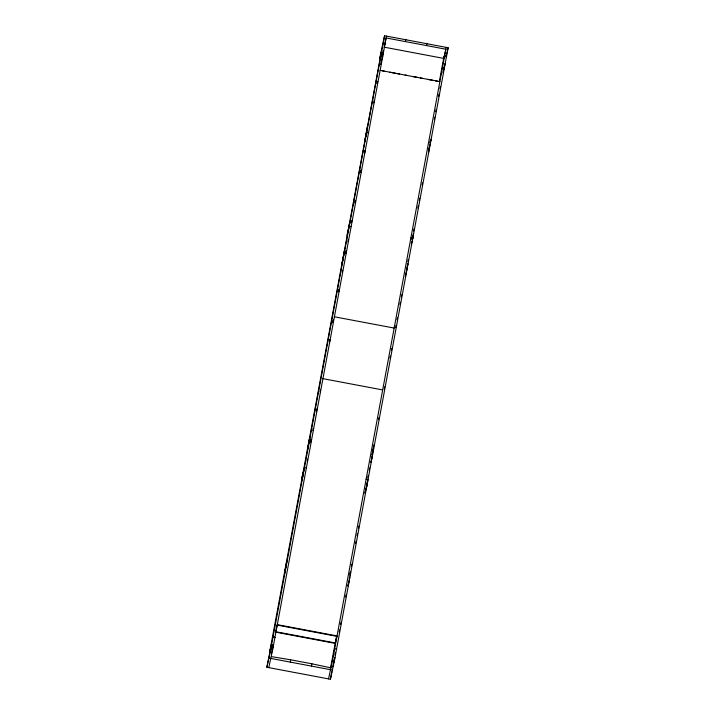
<?xml version="1.0" encoding="UTF-8"?>
<svg xmlns="http://www.w3.org/2000/svg" width="715" height="715" viewBox="0 0 715 715"><rect width="100%" height="100%" fill="white"/><g stroke="black" fill="none" stroke-linecap="round" stroke-linejoin="round"><path stroke-width="1.07" d="M344.407 251.278L341.842 264.747L344.407 251.278L346.31 251.635L346.194 252.377L344.29 252.02M346.31 251.635L345.926 253.199M373.543 448.564L372.935 452.202M371.094 461.291L370.942 462.328L371.353 460.469M405.539 275.695L405.387 276.732L405.584 275.919M348.357 583.887L348.008 586.059L349.018 581.179M407.836 264.005L405.798 274.873M309.381 440.208L309.988 436.579L307.387 450.334L309.381 440.208L311.284 440.565M350.001 575.933L350.609 572.304L350.198 574.154M405.736 274.56L405.995 273.094M428.705 150.829L428.964 149.372M302.204 476.717L302.677 474.912L301.471 481.338L303.616 471.06M365.731 490.168L366.062 488.184M367.546 481.356L366.455 487.299L368.019 479.559L366.08 479.193M412.278 239.793L413.529 233.662L412.323 240.088L412.769 238.283L410.857 237.925M366.482 132.57C370.254 111.147 361.102 160.509 366.482 132.57L368.386 132.927M348.616 582.43L348.929 580.741M371.55 458.69L371.863 457.01M271.414 644.644L269.841 651.097L381.426 51.766L379.853 58.219L380.657 53.893L384.581 35.75L448.135 47.735L334.343 661.107L330.419 679.25L266.865 667.265L271.414 644.644L273.327 645.001L272.808 647.781M266.865 667.265L270.797 649.122L384.581 35.75M310.623 441.977L311.034 439.788M316.325 411.268L316.727 409.078M332.806 322.438L333.217 320.249M338.508 291.738L338.919 289.539M354.98 202.971L355.391 200.79M360.673 172.333L361.075 170.143M377.118 83.7L377.529 81.51M380.666 64.457L381.068 62.294M382.865 52.749L383.267 50.613M307.173 461.264L307.584 459.075M310.784 441.986L311.195 439.796M312.866 430.591L313.268 428.401M316.486 411.259L316.897 409.06M320.088 391.829L320.49 389.639M329.365 341.842L329.767 339.67M332.993 322.349L333.396 320.15M338.687 291.631L339.098 289.423M342.235 272.352L342.646 270.163M345.801 253.298L346.23 251.001M347.928 241.688L348.339 239.489M351.53 222.463L351.941 220.274M355.149 202.917L355.552 200.727M360.843 172.252L361.245 170.063M364.391 152.974L364.802 150.785M373.731 102.826L374.142 100.627M377.306 83.539L377.717 81.349M329.588 341.788L329.999 339.589M364.632 152.992L365.043 150.802M382.811 54.912L383.329 52.132L382.284 56.431M386.484 36.108L272.701 649.479L268.777 667.622M269.099 658.113L290.272 662.108L290.728 659.811L311.901 663.806L311.445 666.103L332.654 670.098M384.411 45.081L386.145 37.966L405.441 41.604L405.888 39.316M383.91 47.119L443.649 58.389L445.883 49.237L426.614 45.599L427.061 43.311M330.401 668.597L336.273 637.655M439.502 80.741L443.997 56.53M446.223 47.378L332.439 660.749L328.516 678.893M366.366 485.414L366.768 483.215M367.787 477.736L368.198 475.547M369.217 470.059L369.619 467.869M372.068 454.704L372.47 452.515M372.881 450.316L373.9 444.837M378.575 419.616L378.986 417.417M384.277 388.906L384.688 386.708M389.979 358.197L390.381 356.007M391.4 350.52L391.811 348.33M395.672 327.488L396.083 325.298M397.102 319.811L397.504 317.621M399.953 304.456L400.355 302.266M401.374 296.779L401.785 294.589M407.89 261.69L408.292 259.491M412.162 238.676L412.564 236.486M413.583 231.017L413.985 228.827M417.846 208.038L418.257 205.849M419.267 200.379L419.678 198.189M422.109 185.06L422.52 182.87M428.607 150.043L429.018 147.853M430.037 142.383L430.439 140.194M434.3 119.405L434.702 117.215M435.721 111.746L436.123 109.556M438.563 96.427L438.965 94.237M439.984 88.767L440.395 86.578M330.419 679.25L331.814 671.76M334.915 655.038L335.317 652.849M339.178 632.06L339.589 629.87M340.599 624.401L341.01 622.211M345.676 597.043L346.087 594.853M349.939 574.065L350.35 571.875M351.369 566.405L351.771 564.215M355.632 543.418L356.034 541.237M357.053 535.758L357.455 533.569M358.474 528.099L358.876 525.909M334.28 660.338L334.799 657.559M306.369 467.932L304.438 467.565L302.409 477.486L303.58 471.051M411.786 241.795L411.384 243.94L411.911 241.768M412.189 239.659L412.591 237.514M365.392 491.178L365.016 493.332L365.544 491.16M365.955 489.48L366.929 484.118M372.622 453.882L371.63 459.075M349.358 579.4L349.689 577.613M406.638 269.627L406.978 267.857M372.193 455.223L372.533 453.453M349.26 578.953L349.599 577.184M310.891 441.816L311.204 440.181L309.3 439.823M430.26 142.491L430.957 139.246L428.553 152.188M407.3 266.221L407.791 263.781M372.855 451.808L373.489 448.743M381.327 61.222L382.641 55.842M380.139 70.365L439.877 81.635M346.981 235.441L349.984 221.668L348.777 228.094L349.215 226.289L351.119 226.655M334.397 316.79L394.135 328.06M322.912 378.655L382.65 389.925M405.441 41.604L426.614 45.599M301.435 481.338L301.962 479.166M302.374 477.486L302.901 475.314M272.799 647.155L273.327 645.001M271.325 654.091L272.638 648.711M290.728 659.811L271.351 656.611M290.272 662.108L311.445 666.103M445.901 56.887L446.044 56.315M446.455 54.599L447.018 52.311M447.295 51.167L448.135 47.735M444.453 65.905L444.98 63.76L442.978 72.85M311.901 663.806L331.09 667.881M334.629 648.809L336.533 649.166M333.655 662.01L334.709 657.702M332.707 666.791L334.021 661.42M380.8 56.244L382.704 56.61M442.451 67.88L444.355 68.238M380.693 56.682L382.605 57.039M442.344 68.309L444.247 68.667M382.275 70.776L384.482 71.187M389.881 72.206L395.341 73.234M397.486 73.636L399.685 74.056M405.083 75.075L407.291 75.486M412.689 76.505L418.15 77.542M420.295 77.944L422.494 78.355M427.892 79.374L433.362 80.411M435.498 80.813L437.705 81.224M344.38 251.162L346.283 251.519M277.179 625.08L336.917 636.35M335.308 642.955L275.57 631.685L277.286 624.651L337.024 635.921L335.174 643.384L275.463 632.114M270.797 649.122L272.701 649.479M332.439 660.749L334.343 661.107M270.69 649.551L272.594 649.908M332.332 661.178L334.236 661.545M284.49 573.779L287.055 560.31L284.49 573.779M383.097 43.874L384.902 44.67L383.097 43.874M273.094 636.743L274.891 637.539L273.094 636.743M444.739 55.502L446.544 56.297L444.739 55.502"/></g></svg>
